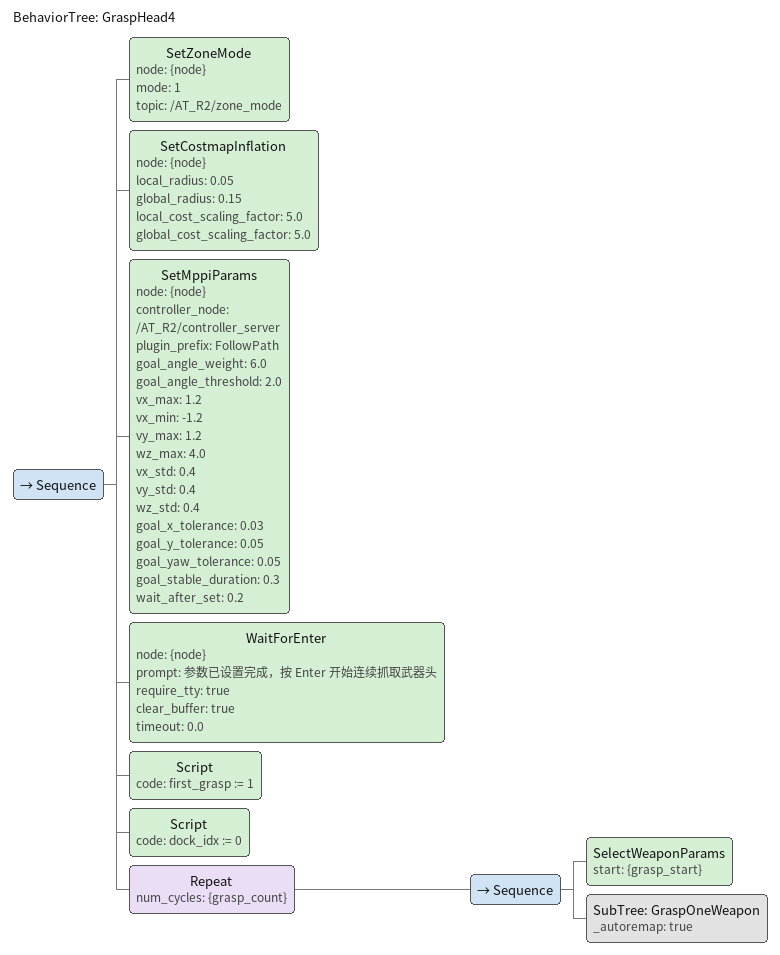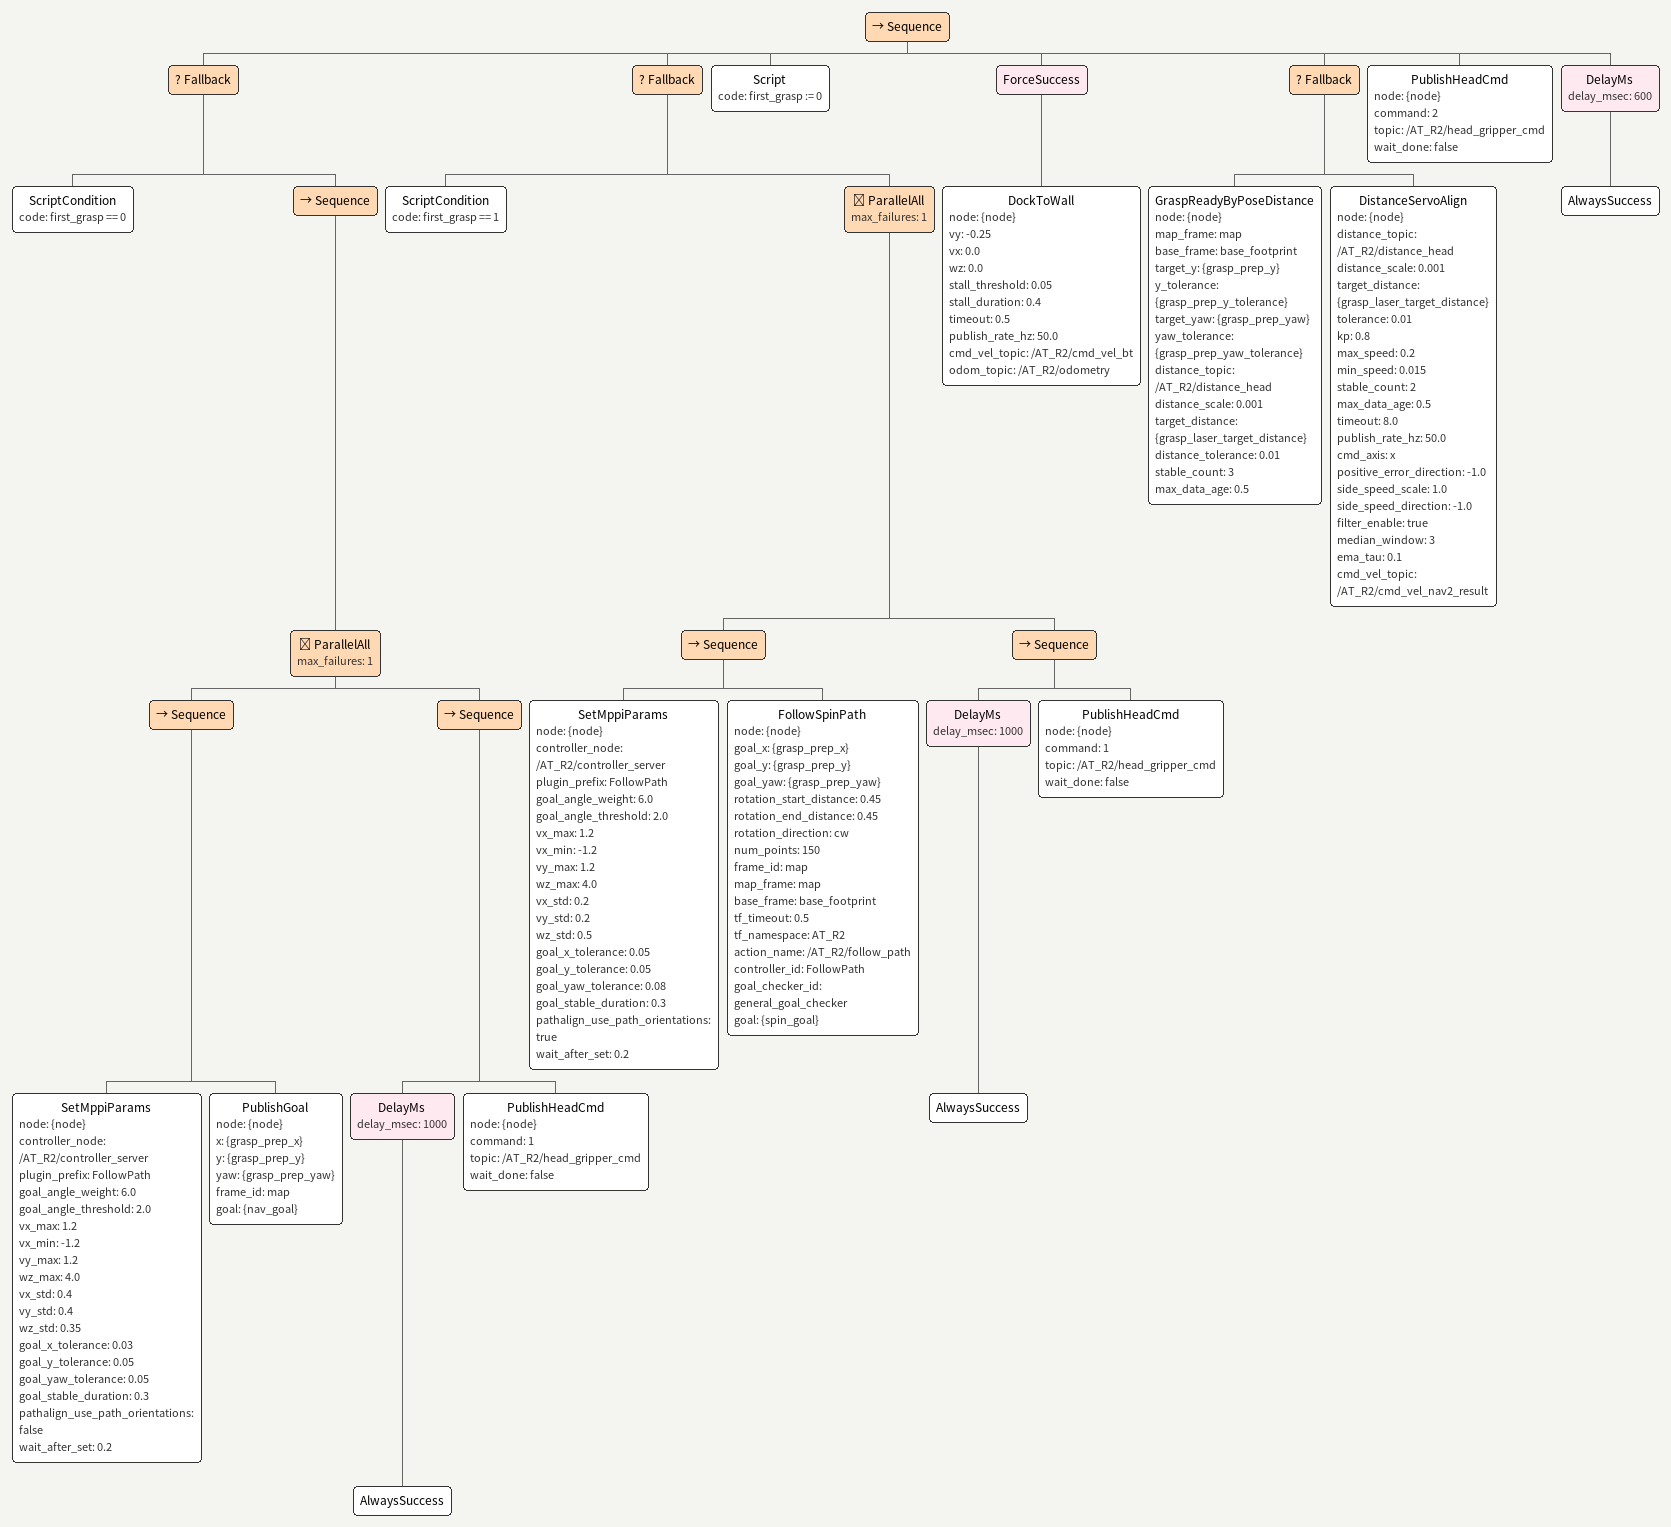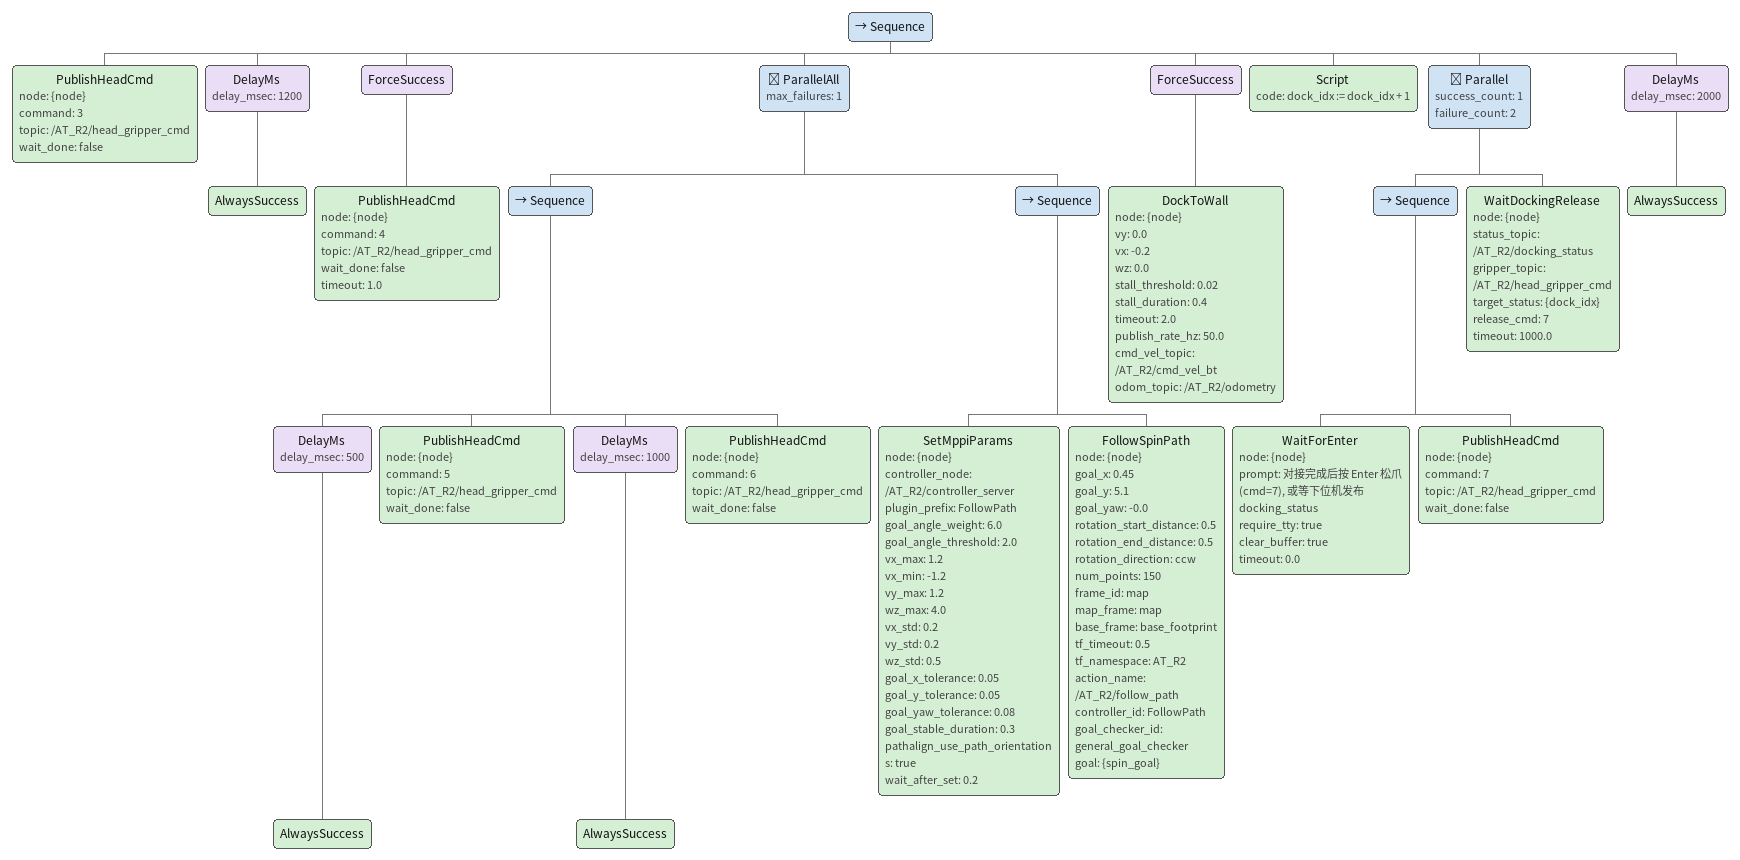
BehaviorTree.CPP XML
<BehaviorTree ID="GraspHead4">
  <Sequence>

    <!-- ===== 全局一次性设置: 模式 / 代价地图 / MPPI ===== -->
    <SetZoneMode node="{node}" mode="1" topic="/AT_R2/zone_mode"/>

    <SetCostmapInflation node="{node}" local_radius="0.05" global_radius="0.15" local_cost_scaling_factor="5.0" global_cost_scaling_factor="5.0"/>
    <SetMppiParams node="{node}" controller_node="/AT_R2/controller_server" plugin_prefix="FollowPath" goal_angle_weight="6.0" goal_angle_threshold="2.0" vx_max="1.2" vx_min="-1.2" vy_max="1.2" wz_max="4.0" vx_std="0.4" vy_std="0.4" wz_std="0.4" goal_x_tolerance="0.03" goal_y_tolerance="0.05" goal_yaw_tolerance="0.05" goal_stable_duration="0.3" wait_after_set="0.2"/>

    <!-- 一键启动门控: 参数已设置完成, 按 Enter 开始 -->
    <!-- require_tty="false": ros2 launch 下无 TTY 时自动跳过, ros2 run 直接从终端启动时仍会等待 Enter。 -->
    <WaitForEnter node="{node}" prompt="参数已设置完成，按 Enter 开始连续抓取武器头" require_tty="true" clear_buffer="true" timeout="0.0"/>

    <!-- 首轮标志: 子树内首轮才执行 SetMppiParams, 之后保留上一轮末尾的参数 -->
    <Script code="first_grasp := 1"/>
    <!-- 对接状态计数器: 每轮 +1, 作为本轮等待的 docking_status 目标值(第1轮=1, 第2轮=2, ...) -->
    <Script code="dock_idx := 0"/>

    <!-- ===== 循环抓取 grasp_count 个武器, 从 grasp_start 开始 ===== -->
    <Repeat num_cycles="{grasp_count}">
      <Sequence>
        <!-- 选定本轮武器, 把 w{n}_* 拷到工作键 grasp_* -->
        <SelectWeaponParams start="{grasp_start}"/>
        <!-- 完整抓取流程; 子树内直接读工作键 grasp_* -->
        <SubTree ID="GraspOneWeapon" _autoremap="true"/>
      </Sequence>
    </Repeat>

  </Sequence>
</BehaviorTree>

<Sequence>

  <!-- 首轮 MPPI 参数(宽 yaw 阈值, 远距离接近) -->

  <Fallback>
    <ScriptCondition code="first_grasp == 0"/>
    <Sequence>
        <ParallelAll max_failures="1">
            <Sequence>
                <SetMppiParams node="{node}" controller_node="/AT_R2/controller_server" plugin_prefix="FollowPath" goal_angle_weight="6.0" goal_angle_threshold="2.0" vx_max="1.2" vx_min="-1.2" vy_max="1.2" wz_max="4.0" vx_std="0.4" vy_std="0.4" wz_std="0.35" goal_x_tolerance="0.03" goal_y_tolerance="0.05" goal_yaw_tolerance="0.05" goal_stable_duration="0.3" pathalign_use_path_orientations="false" wait_after_set="0.2"/>
                <PublishGoal node="{node}" x="{grasp_prep_x}" y="{grasp_prep_y}" yaw="{grasp_prep_yaw}" frame_id="map" goal="{nav_goal}"/>

            </Sequence>
            <Sequence>
            <DelayMs delay_msec="1000">
                <AlwaysSuccess/>
            </DelayMs>
            <PublishHeadCmd node="{node}" command="1" topic="/AT_R2/head_gripper_cmd" wait_done="false"/>
            </Sequence>
        </ParallelAll>
    </Sequence>
  </Fallback>

  <!-- 后续轮 MPPI 参数(占位, 待调整数值) -->
  <Fallback>
    <ScriptCondition code="first_grasp == 1"/>
    <ParallelAll max_failures="1">
        <Sequence>
            <SetMppiParams node="{node}" controller_node="/AT_R2/controller_server" plugin_prefix="FollowPath" goal_angle_weight="6.0" goal_angle_threshold="2.0" vx_max="1.2" vx_min="-1.2" vy_max="1.2" wz_max="4.0" vx_std="0.2" vy_std="0.2" wz_std="0.5" goal_x_tolerance="0.05" goal_y_tolerance="0.05" goal_yaw_tolerance="0.08" goal_stable_duration="0.3" pathalign_use_path_orientations="true" wait_after_set="0.2"/>
            <FollowSpinPath node="{node}" goal_x="{grasp_prep_x}" goal_y="{grasp_prep_y}" goal_yaw="{grasp_prep_yaw}" rotation_start_distance="0.45" rotation_end_distance="0.45" rotation_direction="cw" num_points="150" frame_id="map" map_frame="map" base_frame="base_footprint" tf_timeout="0.5" tf_namespace="AT_R2" action_name="/AT_R2/follow_path" controller_id="FollowPath" goal_checker_id="general_goal_checker" goal="{spin_goal}"/>
        </Sequence>
        <Sequence>
        <DelayMs delay_msec="1000">
            <AlwaysSuccess/>
        </DelayMs>
        <PublishHeadCmd node="{node}" command="1" topic="/AT_R2/head_gripper_cmd" wait_done="false"/>
        </Sequence>
    </ParallelAll>
  </Fallback>

  <!-- 翻转首轮标志(两个 Fallback 都判断完再改, 避免首轮同时触发后续轮分支) -->
  <Script code="first_grasp := 0"/>

  <!-- C. 侧向贴靠柜台 -->
  <ForceSuccess>
    <DockToWall node="{node}" vy="-0.25" vx="0.0" wz="0.0" stall_threshold="0.05" stall_duration="0.4" timeout="0.5" publish_rate_hz="50.0" cmd_vel_topic="/AT_R2/cmd_vel_bt" odom_topic="/AT_R2/odometry"/>
  </ForceSuccess>
  <!-- D. 激光对距精对齐: 已在范围内直接过, 否则伺服对齐 -->
  <Fallback>
    <GraspReadyByPoseDistance node="{node}" map_frame="map" base_frame="base_footprint" target_y="{grasp_prep_y}" y_tolerance="{grasp_prep_y_tolerance}" target_yaw="{grasp_prep_yaw}" yaw_tolerance="{grasp_prep_yaw_tolerance}" distance_topic="/AT_R2/distance_head" distance_scale="0.001" target_distance="{grasp_laser_target_distance}" distance_tolerance="0.01" stable_count="3" max_data_age="0.5"/>

    <DistanceServoAlign node="{node}" distance_topic="/AT_R2/distance_head" distance_scale="0.001" target_distance="{grasp_laser_target_distance}" tolerance="0.01" kp="0.8" max_speed="0.2" min_speed="0.015" stable_count="2" max_data_age="0.5" timeout="8.0" publish_rate_hz="50.0" cmd_axis="x" positive_error_direction="-1.0" side_speed_scale="1.0" side_speed_direction="-1.0" filter_enable="true" median_window="3" ema_tau="0.1" cmd_vel_topic="/AT_R2/cmd_vel_nav2_result"/>
  </Fallback>

  <!-- E. 抓取 -> 抬起 -->
  <PublishHeadCmd node="{node}" command="2" topic="/AT_R2/head_gripper_cmd" wait_done="false"/>
  <DelayMs delay_msec="600">
    <AlwaysSuccess/>
  </DelayMs>

</Sequence>

<Sequence>

  <PublishHeadCmd node="{node}" command="3" topic="/AT_R2/head_gripper_cmd" wait_done="false"/>
  <DelayMs delay_msec="1200">
    <AlwaysSuccess/>
  </DelayMs>

  <!-- F. 对接交付: 抬起后再退, 避免武器头还在柜台上就拖动 -->
  <ForceSuccess>
    <PublishHeadCmd node="{node}" command="4" topic="/AT_R2/head_gripper_cmd" wait_done="false" timeout="1.0"/>
  </ForceSuccess>

  <!-- G. 抬起完成后向后退离开柜台, 并发 cmd=5 -->

  <ParallelAll max_failures="1">
    <Sequence>
      <DelayMs delay_msec="500">
        <AlwaysSuccess/>
      </DelayMs>
      <PublishHeadCmd node="{node}" command="5" topic="/AT_R2/head_gripper_cmd" wait_done="false"/>
      <DelayMs delay_msec="1000">
        <AlwaysSuccess/>
      </DelayMs>
      <PublishHeadCmd node="{node}" command="6" topic="/AT_R2/head_gripper_cmd" wait_done="false"/>
    </Sequence>
    <Sequence>
        <SetMppiParams node="{node}" controller_node="/AT_R2/controller_server" plugin_prefix="FollowPath" goal_angle_weight="6.0" goal_angle_threshold="2.0" vx_max="1.2" vx_min="-1.2" vy_max="1.2" wz_max="4.0" vx_std="0.2" vy_std="0.2" wz_std="0.5" goal_x_tolerance="0.05" goal_y_tolerance="0.05" goal_yaw_tolerance="0.08" goal_stable_duration="0.3" pathalign_use_path_orientations="true" wait_after_set="0.2"/>
        <FollowSpinPath node="{node}" goal_x="0.45" goal_y="5.1" goal_yaw="-0.0" rotation_start_distance="0.5" rotation_end_distance="0.5" rotation_direction="ccw" num_points="150" frame_id="map" map_frame="map" base_frame="base_footprint" tf_timeout="0.5" tf_namespace="AT_R2" action_name="/AT_R2/follow_path" controller_id="FollowPath" goal_checker_id="general_goal_checker" goal="{spin_goal}"/>
    </Sequence>
  </ParallelAll>

  <!-- 命令6 -->

  <!-- 导航到与持杆机器人对接的位置, 到点后等对接完成再松爪 -->
  <ForceSuccess>
    <DockToWall node="{node}" vy="0.0" vx="-0.2" wz="0.0" stall_threshold="0.02" stall_duration="0.4" timeout="2.0" publish_rate_hz="50.0" cmd_vel_topic="/AT_R2/cmd_vel_bt" odom_topic="/AT_R2/odometry"/>
  </ForceSuccess>
  <Script code="dock_idx := dock_idx + 1"/>
  <Parallel success_count="1" failure_count="2">
    <!-- 分支A: 操作员按 Enter -> 自行发松爪 cmd=7 -->
    <Sequence>
      <WaitForEnter node="{node}" prompt="对接完成后按 Enter 松爪 (cmd=7), 或等下位机发布 docking_status" require_tty="true" clear_buffer="true" timeout="0.0"/>
      <PublishHeadCmd node="{node}" command="7" topic="/AT_R2/head_gripper_cmd" wait_done="false"/>
    </Sequence>
    <!-- 分支B: 收到 docking_status == dock_idx -> 节点内部自行发松爪 release_cmd=7 -->
    <WaitDockingRelease node="{node}" status_topic="/AT_R2/docking_status" gripper_topic="/AT_R2/head_gripper_cmd" target_status="{dock_idx}" release_cmd="7" timeout="1000.0"/>
  </Parallel>
  <DelayMs delay_msec="2000">
    <AlwaysSuccess/>
  </DelayMs>

</Sequence>
